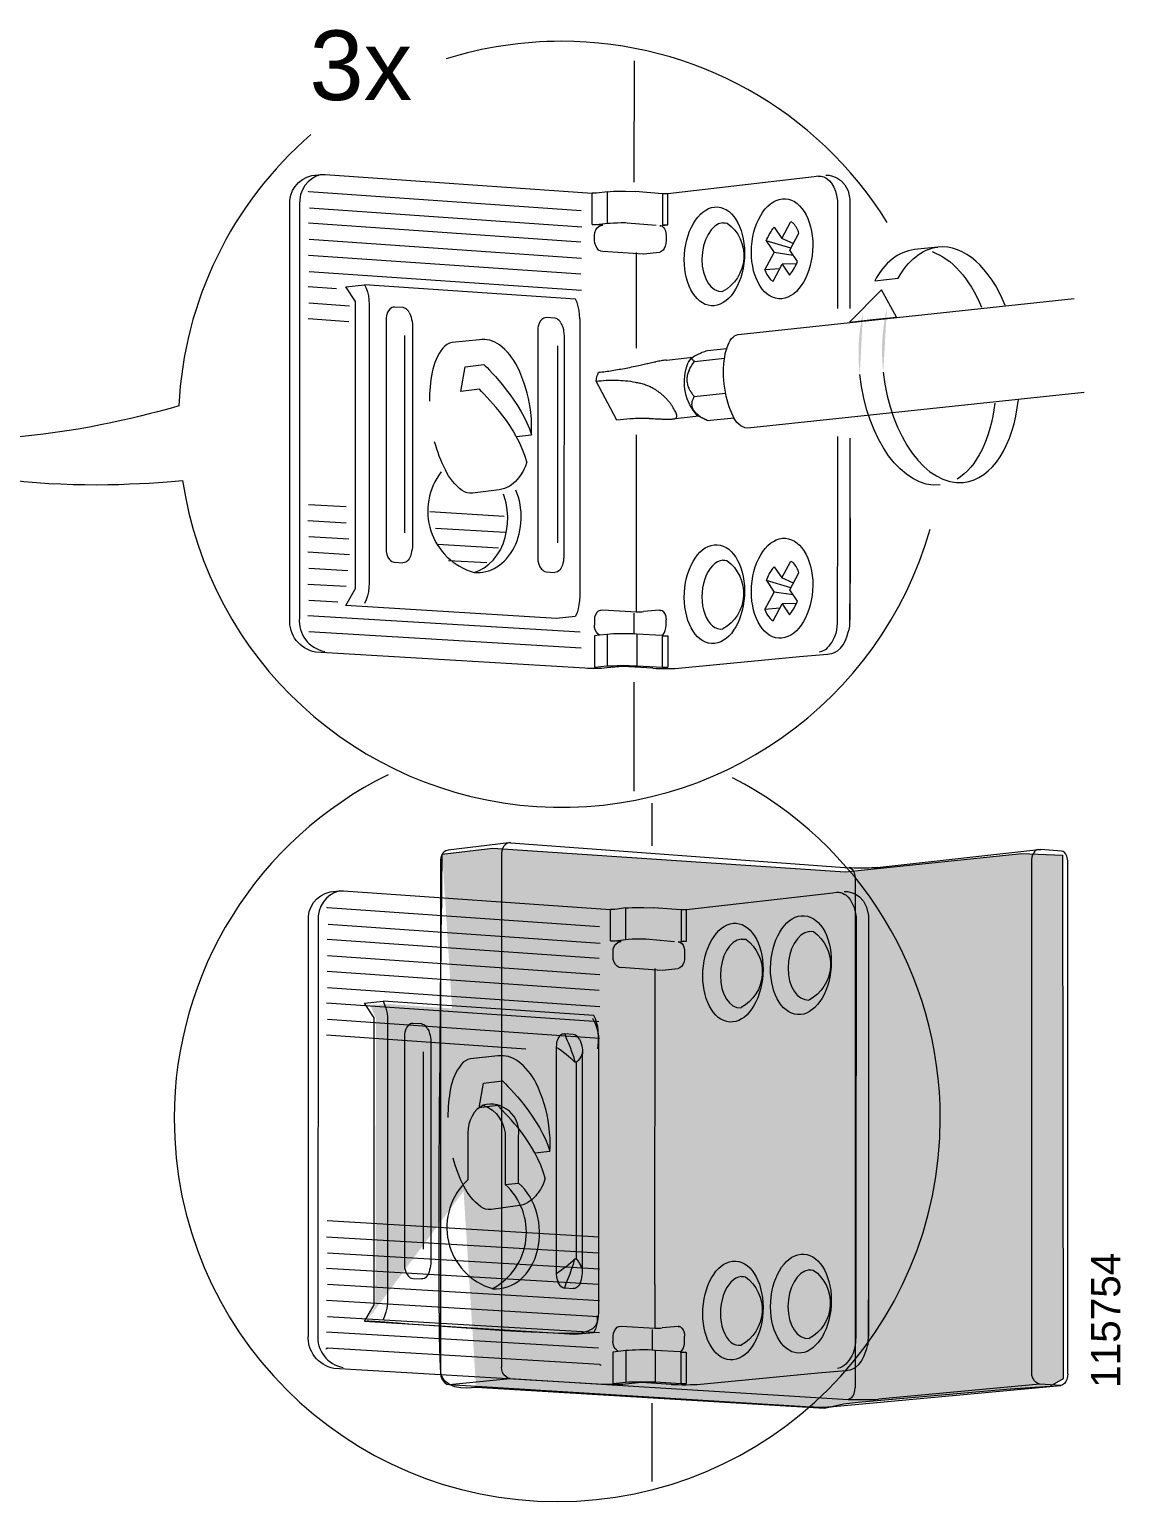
# Model space of a CAD drawing. Header units: metres. Extents: x -6.4 to 35.9, y -8.9 to 6.5.
# Drawn here: x 34.781 to 35.872, y -1.054 to 0.418 of the extents above; entities that cross this region are included whole.
import ezdxf

# ---------------------------------------------------------------- set-up
doc = ezdxf.new("R2010")
doc.units = ezdxf.units.M
doc.header["$MEASUREMENT"] = 0
for name, color, linetype, lineweight in [('PDF13_Geometry_Num_Penna__1_Num_Penna__255_Num_Penna__255_Num_Penna__255', 255, 'Continuous', 18), ('PDF13_Geometry_Num_Penna__7_Num_Penna__7_Num_Penna__7_Num_Penna__7', 7, 'Continuous', 18), ('PDF13_Solid Fills_Num_Penna__7_Num_Penna__7_Num_Penna__7_Num_Penna__7', 7, 'Continuous', 18), ('PDF13_Text_Num_Penna__7_Num_Penna__7_Num_Penna__7_Num_Penna__7', 7, 'Continuous', 18)]:
    doc.layers.add(name, color=color, linetype=linetype, lineweight=lineweight)
doc.styles.add('GENERATED_STYLE_1', font='')
doc.styles.get('GENERATED_STYLE_1').set_extended_font_data('Arial')

msp = doc.modelspace()

# ---------------------------------------------------------------- hatches: boundary and pattern name
at = {"layer": 'PDF13_Geometry_Num_Penna__1_Num_Penna__255_Num_Penna__255_Num_Penna__255', "linetype": 'Continuous', "lineweight": 18}
for points in [[(35.194, -0.4066), (35.2278, -0.9398), (35.5763, -0.9609), (35.5954, -0.9567), (35.6098, -0.955), (35.7619, -0.9415), (35.8016, -0.939), (35.8151, -0.9313), (35.8143, -0.4074), (35.7737, -0.4057), (35.5971, -0.4243), (35.2447, -0.4006)], [(35.1185, -0.8733), (35.3441, -0.5707), (35.1409, -0.5564), (35.1222, -0.5573), (35.1278, -0.5713), (35.1272, -0.8574)]]:
    msp.add_hatch(color=255, dxfattribs=at).paths.add_polyline_path(points)
at = {"layer": 'PDF13_Geometry_Num_Penna__7_Num_Penna__7_Num_Penna__7_Num_Penna__7', "linetype": 'Continuous', "lineweight": 18}
for points in [[(35.6147, 0.1354, 0.083394), (35.6116, 0.0732)], [(35.6387, 0.1399, 0.086643), (35.6351, 0.0757)]]:
    msp.add_hatch(color=7, dxfattribs=at).paths.add_polyline_path(points)

# ---------------------------------------------------------------- linework, layer by layer
at = {"layer": 'PDF13_Geometry_Num_Penna__1_Num_Penna__255_Num_Penna__255_Num_Penna__255', "color": 255, "linetype": 'Continuous', "lineweight": 18, "flags": 128}
msp.add_lwpolyline([(35.194, -0.4066), (35.2447, -0.4006), (35.5971, -0.4243), (35.7737, -0.4057), (35.8143, -0.4074), (35.8151, -0.9313), (35.8016, -0.939), (35.7619, -0.9415), (35.6098, -0.955), (35.5954, -0.9567), (35.5763, -0.9609), (35.2278, -0.9398)], dxfattribs=at)
at = {"layer": 'PDF13_Geometry_Num_Penna__1_Num_Penna__255_Num_Penna__255_Num_Penna__255', "color": 255, "linetype": 'Continuous', "lineweight": 18}
for points in [[(35.1932, -0.928), (35.1873, -0.9111), (35.194, -0.4066), (35.194, -0.4066)], [(35.2278, -0.9398), (35.2278, -0.9398), (35.1991, -0.9449), (35.1932, -0.928)]]:
    msp.add_open_spline(points, degree=3, dxfattribs=at)
at = {"layer": 'PDF13_Geometry_Num_Penna__7_Num_Penna__7_Num_Penna__7_Num_Penna__7', "color": 7, "linetype": 'Continuous', "lineweight": 18, "flags": 128}
for points in [[(35.6389, 0.2255, 0.259689), (35.3133, 0.4066, 0.076612), (35.198, 0.389)], [(35.4046, -0.2204), (35.3747, -0.2186), (35.3587, -0.2202), (35.3562, -0.2204), (35.3533, -0.2206), (35.35, -0.2206), (35.3465, -0.2206), (35.3429, -0.2206), (35.3396, -0.2206), (35.3365, -0.2204), (35.0671, -0.2044, -0.381647), (35.0416, -0.1711), (35.0416, 0.2424, -0.37796), (35.0635, 0.2723), (35.073, 0.2734), (35.075, 0.2734), (35.0768, 0.2734)], [(35.0729, 0.2734, 0.366657), (35.0514, 0.2433), (35.0512, -0.1702, 0.394304), (35.0765, -0.2036)], [(35.4746, 0.2251), (35.4769, 0.2251), (35.4791, 0.2248, -0.550415), (35.4744, 0.1564)], [(35.5336, 0.2095), (35.5427, 0.2263, -0.095783), (35.5452, 0.2244)], [(35.5426, 0.1996), (35.5181, 0.207, -0.070391), (35.5248, 0.2192)], [(35.5339, 0.1836), (35.5413, 0.1726, 0.019181), (35.5424, 0.1739, 0.070151), (35.5492, 0.1863), (35.5415, 0.1977), (35.5507, 0.2146)], [(35.2683, 0.0112), (35.2832, 0.013, 0.044643), (35.2822, 0.0384, 0.080555), (35.2692, 0.0809, 0.117295), (35.2512, 0.1029, 0.199105), (35.2311, 0.1081), (35.2038, 0.1052, 0.197425), (35.1946, 0.0998, 0.115759), (35.1838, 0.0755, 0.046265), (35.1811, 0.0465)], [(35.836, 0.0552), (35.4996, 0.0196, -0.296894), (35.485, 0.0317), (35.4835, 0.0346), (35.4822, 0.0377), (35.481, 0.0409), (35.4799, 0.0444), (35.4788, 0.0481), (35.478, 0.0518), (35.4772, 0.0557), (35.4765, 0.0597), (35.476, 0.0637), (35.4757, 0.0678), (35.4754, 0.0718), (35.4754, 0.0758), (35.4754, 0.0798), (35.4757, 0.0836), (35.476, 0.0873), (35.4765, 0.0908), (35.4771, 0.0942), (35.4779, 0.0973), (35.4788, 0.1002), (35.4798, 0.103), (35.4809, 0.1054), (35.4821, 0.1075), (35.4834, 0.1093), (35.4848, 0.1108), (35.4863, 0.112), (35.4879, 0.1128), (35.4895, 0.1133), (35.4901, 0.1134)], [(35.4588, 0.0273), (35.4491, 0.0323, -0.267667), (35.4386, 0.0812, -0.147506), (35.4433, 0.0895), (35.4454, 0.0912)], [(35.4478, 0.0927, -0.032441), (35.4507, 0.0941, -0.01624), (35.4541, 0.0955, -0.002501), (35.4594, 0.0974), (35.4785, 0.0994)], [(35.3478, 0.0667, -0.072144), (35.3503, 0.0755, 0.008673), (35.364, 0.0773, 0.007957), (35.3709, 0.0785, 0.005853), (35.3779, 0.0798, 0.002753), (35.385, 0.0812, 0.005918), (35.3921, 0.0828)], [(35.4179, 0.0877, 0.029371), (35.4128, 0.087, 0.009418), (35.4076, 0.0861)], [(35.4408, 0.0773, 0.039627), (35.4393, 0.0732, 0.037359), (35.4387, 0.0699, 0.039598), (35.4387, 0.0666, 0.046504), (35.4392, 0.0635, 0.041344), (35.4401, 0.0605, 0.037099), (35.4418, 0.0572, 0.032237), (35.4439, 0.0541, 0.012772), (35.4461, 0.0513), (35.4774, 0.0546)], [(35.4008, 0.0293, -0.000677), (35.3947, 0.0293, 0.006287), (35.3884, 0.0292, 0.011589), (35.382, 0.0289, 0.007356), (35.3687, 0.0278), (35.3478, 0.0667, -0.007785), (35.3578, 0.0675, -0.017449), (35.3678, 0.0676, -0.021353), (35.3774, 0.0671, -0.026975), (35.3868, 0.0657, -0.008296), (35.3915, 0.0647)], [(35.4099, 0.0563, 0.025993), (35.4051, 0.0593, 0.021529), (35.4007, 0.0615, 0.018417), (35.3962, 0.0632)], [(35.4234, 0.0426, 0.014176), (35.4215, 0.0452, 0.019148), (35.4194, 0.0477, 0.016118), (35.417, 0.0503, 0.024994), (35.4144, 0.0528)], [(35.4283, 0.0336, 0.018899), (35.4275, 0.0355, 0.013821), (35.4264, 0.0378, 0.006051), (35.425, 0.0401)], [(35.4214, 0.0286, 0.017715), (35.4241, 0.0287, 0.043343), (35.4264, 0.0291)], [(35.269, -0.0316, -0.200178), (35.2509, -0.0419), (35.2243, -0.0454, -0.200188), (35.214, -0.0427, -0.116845), (35.1971, -0.0222, -0.049142), (35.1864, 0.006)], [(35.193, -0.0241, 0.533456), (35.2258, -0.1246), (35.2309, -0.1227), (35.236, -0.12), (35.2407, -0.1165), (35.2449, -0.1123), (35.2488, -0.1072), (35.2521, -0.102), (35.2548, -0.0961), (35.257, -0.0896), (35.2583, -0.0831), (35.2592, -0.076), (35.2595, -0.0689), (35.2589, -0.0621), (35.2579, -0.0551), (35.2559, -0.0483), (35.2552, -0.0465)], [(35.4746, -0.1125), (35.4767, -0.1125), (35.4787, -0.1128, -0.546506), (35.4746, -0.1812)], [(35.5336, -0.1302), (35.5427, -0.1133, -0.096799), (35.5452, -0.1152)], [(35.5427, -0.14), (35.5182, -0.1326, -0.070252), (35.5248, -0.1204)], [(35.534, -0.1561), (35.5414, -0.1671, 0.020664), (35.5424, -0.1657, 0.070015), (35.5492, -0.1533), (35.5416, -0.142), (35.5507, -0.1251)], [(35.1399, -0.327, 0.285884), (34.9259, -0.6709, 0.414211), (35.309, -1.0541, 0.414211), (35.6921, -0.6709, 0.281036), (35.4843, -0.3301)], [(35.4231, -0.9369), (35.3932, -0.935), (35.3773, -0.9366), (35.3747, -0.9369), (35.3719, -0.9371), (35.3685, -0.9371), (35.365, -0.9371), (35.3615, -0.9371), (35.3581, -0.9371), (35.355, -0.9369), (35.0857, -0.9209, -0.381684), (35.0601, -0.8876), (35.0601, -0.4741, -0.377916), (35.082, -0.4441), (35.0915, -0.443), (35.0935, -0.443), (35.0953, -0.443)], [(35.0915, -0.443, 0.366657), (35.0699, -0.4732), (35.0697, -0.8867, 0.394092), (35.095, -0.92)], [(35.561, -0.4837), (35.5633, -0.4835), (35.5654, -0.484, -0.557019), (35.5608, -0.5524)], [(35.4931, -0.4914), (35.4954, -0.4914), (35.4976, -0.4916, -0.55034), (35.4929, -0.56)], [(35.2868, -0.7053), (35.3017, -0.7034, 0.044637), (35.3007, -0.6781, 0.080608), (35.2878, -0.6355, 0.117204), (35.2697, -0.6136, 0.199294), (35.2497, -0.6083), (35.2223, -0.6113, 0.198082), (35.2131, -0.6167, 0.115759), (35.2023, -0.6409, 0.046252), (35.1996, -0.6699)], [(35.2349, -0.6575, -0.326857), (35.257, -0.6905), (35.257, -0.737), (35.2704, -0.7357), (35.2704, -0.689, 0.537318), (35.2349, -0.6575), (35.2318, -0.6595), (35.2287, -0.6619), (35.226, -0.665), (35.2238, -0.6685), (35.222, -0.6725), (35.2207, -0.6767), (35.22, -0.681), (35.2197, -0.6857), (35.2197, -0.7324, 0.586135), (35.2443, -0.8411, 0.5199), (35.257, -0.737)], [(35.2875, -0.7481, -0.200322), (35.2694, -0.7583), (35.2428, -0.7618, -0.199453), (35.2325, -0.7591, -0.116766), (35.2156, -0.7386, -0.049077), (35.2049, -0.7105)], [(35.5608, -0.8223), (35.5631, -0.8221), (35.5651, -0.8225, -0.556371), (35.561, -0.8909)], [(35.4931, -0.829), (35.4952, -0.829), (35.4972, -0.8293, -0.546506), (35.4931, -0.8977)]]:
    msp.add_lwpolyline(points, format="xyb", dxfattribs=at)
for points in [[(35.3858, 0.387), (35.3857, 0.2658)], [(35.0768, 0.2734), (35.3439, 0.2548)], [(35.4139, 0.2217), (35.4127, 0.2219), (35.4116, 0.2221), (35.4197, 0.223), (35.4197, 0.2545), (35.5661, 0.2714)], [(35.5661, 0.2714), (35.5698, 0.2719)], [(35.5698, 0.2718), (35.571, 0.2718), (35.572, 0.2718)], [(35.0606, 0.2561), (35.0601, 0.2566)], [(35.3328, 0.2372), (35.0606, 0.2561)], [(35.3592, 0.2561), (35.3481, 0.2548), (35.3473, 0.2548), (35.3461, 0.2548), (35.345, 0.2548), (35.3439, 0.2548)], [(35.351, 0.2217), (35.3529, 0.2224), (35.3546, 0.2226), (35.3439, 0.2233), (35.3439, 0.2548)], [(35.3481, 0.2233), (35.3592, 0.2246), (35.3592, 0.2561)], [(35.3592, 0.2561), (35.3618, 0.2563), (35.3653, 0.2566), (35.3691, 0.2568), (35.3731, 0.2568), (35.3772, 0.2568), (35.3869, 0.2565)], [(35.3868, 0.2567), (35.4143, 0.2545), (35.4159, 0.2545), (35.4179, 0.2545), (35.4197, 0.2545)], [(35.4143, 0.2545), (35.4143, 0.223), (35.4159, 0.223), (35.4179, 0.223), (35.4197, 0.223)], [(35.5834, 0.2646), (35.5855, 0.2607), (35.5873, 0.2567), (35.5883, 0.2523), (35.5893, 0.2474), (35.5893, 0.2447), (35.5894, 0.2424), (35.5893, 0.1395)], [(35.3335, 0.2208), (35.0613, 0.2397)], [(35.6017, 0.2487), (35.6017, 0.1395)], [(35.3325, 0.2057), (35.0603, 0.2247)], [(35.3439, 0.2233), (35.3448, 0.2233), (35.3461, 0.2233), (35.3473, 0.2233), (35.3481, 0.2233)], [(35.3464, 0.2125), (35.3465, 0.2154), (35.3477, 0.2181), (35.349, 0.2201), (35.351, 0.2217)], [(35.3592, 0.2246), (35.3618, 0.2248), (35.3653, 0.2251), (35.3691, 0.2251), (35.3731, 0.2253), (35.3772, 0.2253), (35.3789, 0.2252), (35.4079, 0.2226)], [(35.4116, 0.2221), (35.4129, 0.2219)], [(35.4139, 0.2217), (35.4152, 0.2205), (35.4163, 0.219), (35.4172, 0.217), (35.4177, 0.2147), (35.4179, 0.2122), (35.4179, 0.2071)], [(35.3332, 0.1893), (35.0609, 0.2083)], [(35.3546, 0.1962), (35.3525, 0.1967), (35.3504, 0.1978), (35.3488, 0.1996), (35.3475, 0.2019), (35.3465, 0.2046), (35.3464, 0.2073), (35.3464, 0.2125)], [(35.4179, 0.2071), (35.4177, 0.2044), (35.4171, 0.2017), (35.4161, 0.1994), (35.4148, 0.1976), (35.4131, 0.1962), (35.4116, 0.1958)], [(35.5181, 0.207), (35.526, 0.1954)], [(35.526, 0.2207), (35.5336, 0.2095)], [(35.5451, 0.2043), (35.5336, 0.2095)], [(35.3325, 0.1736), (35.0603, 0.1925)], [(35.3546, 0.1968), (35.3948, 0.1939)], [(35.3881, 0.1955), (35.3881, 0.0995)], [(35.3954, 0.194), (35.4116, 0.1958)], [(35.5166, 0.1781), (35.526, 0.1954)], [(35.545, 0.1925), (35.526, 0.1954)], [(35.6897, 0.2007), (35.6662, 0.1982)], [(35.5316, 0.1791), (35.5166, 0.1781)], [(35.5248, 0.1667), (35.5339, 0.1836)], [(35.5483, 0.1841), (35.5339, 0.1836)], [(35.3332, 0.1572), (35.0609, 0.1761)], [(35.1074, 0.1463), (35.0976, 0.1611), (35.1163, 0.1631)], [(35.1163, 0.1631), (35.1179, 0.1598), (35.1192, 0.1561), (35.1202, 0.1521), (35.1206, 0.1479), (35.1208, 0.1435)], [(35.3316, 0.129), (35.3313, 0.1334), (35.3309, 0.1375), (35.3299, 0.1415), (35.3288, 0.1452), (35.3272, 0.1486), (35.1163, 0.1631)], [(35.6265, 0.1671), (35.65, 0.1696)], [(35.0881, 0.1591), (35.0599, 0.1611)], [(35.4901, 0.1134), (35.826, 0.1495)], [(35.1014, 0.1418), (35.0606, 0.1446)], [(35.0976, -0.1576), (35.1074, -0.1407), (35.1074, 0.1463)], [(35.1208, 0.1435), (35.1208, -0.1352)], [(35.1462, 0.1406), (35.1448, 0.1406), (35.1437, 0.1402), (35.1417, 0.1388), (35.1402, 0.137), (35.139, 0.1349), (35.1382, 0.1321), (35.1379, 0.13), (35.1378, 0.1274), (35.1378, -0.1002)], [(35.1609, 0.1353), (35.1602, 0.1367), (35.1594, 0.1378), (35.1582, 0.1386), (35.1574, 0.1393), (35.1562, 0.1398), (35.1549, 0.1402), (35.1462, 0.1406)], [(35.1609, 0.1353), (35.162, 0.1332), (35.1629, 0.1307), (35.1633, 0.1285), (35.1638, 0.1265), (35.1641, 0.1245), (35.1641, 0.1226)], [(35.1005, 0.1261), (35.0599, 0.1289)], [(35.1641, 0.1226), (35.1641, -0.0978)], [(35.298, 0.1303), (35.2966, 0.13), (35.2955, 0.1298), (35.2935, 0.1285), (35.2919, 0.1268), (35.2909, 0.1243), (35.2899, 0.1217), (35.2897, 0.1197), (35.2895, 0.117), (35.2895, -0.1097)], [(35.3127, 0.125), (35.3118, 0.1263), (35.3109, 0.1274), (35.31, 0.1281), (35.3089, 0.129), (35.3078, 0.1294), (35.3065, 0.1296), (35.298, 0.1303)], [(35.3127, 0.125), (35.3137, 0.1228), (35.3145, 0.1206), (35.3152, 0.1182), (35.3153, 0.1162), (35.3156, 0.1142), (35.3158, 0.1122)], [(35.3317, 0.129), (35.3317, -0.1484)], [(35.1564, 0.1122), (35.1564, -0.085)], [(35.3158, 0.1122), (35.3156, -0.1072)], [(35.3096, -0.0949), (35.3096, 0.1019)], [(35.4184, 0.0878), (35.4447, 0.0906)], [(35.4463, 0.0864), (35.4763, 0.0896)], [(35.2312, 0.0586), (35.2125, 0.0563), (35.2169, 0.0809), (35.2356, 0.0832)], [(35.4507, 0.0315), (35.4244, 0.0287)], [(35.459, 0.0272), (35.4859, 0.03)], [(35.388, 0.0129), (35.3879, -0.1205)], [(35.5892, 0.0112), (35.5892, -0.066), (35.5891, -0.1711)], [(35.6017, 0.0096), (35.6017, -0.1725)], [(35.098, -0.0592), (35.0603, -0.057)], [(35.098, -0.0753), (35.0596, -0.073)], [(35.256, -0.0686), (35.1815, -0.0642)], [(35.6018, -0.0699), (35.6018, -0.1357)], [(35.2568, -0.0848), (35.1873, -0.0806)], [(35.1006, -0.0915), (35.0606, -0.0891)], [(35.1378, -0.1002), (35.1379, -0.1038), (35.1386, -0.1068), (35.1397, -0.1094), (35.1413, -0.1117), (35.1424, -0.1128), (35.1435, -0.1136), (35.1446, -0.1141), (35.1462, -0.1145), (35.1546, -0.115)], [(35.1641, -0.0978), (35.1641, -0.0998), (35.1638, -0.1018), (35.1633, -0.1038), (35.1629, -0.1057), (35.1625, -0.1077), (35.1616, -0.1097)], [(35.2502, -0.1004), (35.1891, -0.0967)], [(35.1013, -0.107), (35.0596, -0.1045)], [(35.1616, -0.1097), (35.1608, -0.1112), (35.1598, -0.1125), (35.1586, -0.1136), (35.1576, -0.1143), (35.1562, -0.1147), (35.1546, -0.115)], [(35.2386, -0.1151), (35.2004, -0.1129)], [(35.2895, -0.1097), (35.2897, -0.1132), (35.2906, -0.1163), (35.2915, -0.1189), (35.2931, -0.1214), (35.2942, -0.1222), (35.2953, -0.1231), (35.2966, -0.1238), (35.298, -0.124), (35.3065, -0.1246)], [(35.3156, -0.1072), (35.3156, -0.1093), (35.3153, -0.1112), (35.3152, -0.1134), (35.3146, -0.1154), (35.3141, -0.1174), (35.3133, -0.1194)], [(35.0997, -0.1229), (35.0606, -0.1206)], [(35.3133, -0.1194), (35.3125, -0.1208), (35.3116, -0.1222), (35.3105, -0.1231), (35.3093, -0.124), (35.308, -0.1244), (35.3065, -0.1246)], [(35.388, -0.1205), (35.388, -0.1641)], [(35.526, -0.1189), (35.5336, -0.1302)], [(35.5452, -0.1353), (35.5336, -0.1302)], [(35.098, -0.1389), (35.0596, -0.1366)], [(35.1208, -0.1352), (35.1206, -0.1396), (35.1202, -0.144), (35.1192, -0.1482), (35.1179, -0.1521), (35.1163, -0.1559)], [(35.5167, -0.1616), (35.526, -0.1443)], [(35.5182, -0.1326), (35.526, -0.1443)], [(35.545, -0.1471), (35.526, -0.1443)], [(35.6015, -0.1779), (35.6017, -0.1725), (35.6018, -0.1393), (35.6018, -0.1357)], [(35.0897, -0.1544), (35.0606, -0.1527)], [(35.3082, -0.1706), (35.0976, -0.1576)], [(35.3317, -0.1484), (35.3313, -0.1526), (35.3307, -0.157), (35.3299, -0.1612), (35.3288, -0.1651), (35.3269, -0.1689)], [(35.5316, -0.1605), (35.5167, -0.1616)], [(35.5249, -0.173), (35.534, -0.1561)], [(35.5483, -0.1556), (35.534, -0.1561)], [(35.3318, -0.1843), (35.0596, -0.1681)], [(35.3269, -0.1689), (35.3082, -0.1706)], [(35.3502, -0.1632), (35.3486, -0.1648), (35.3473, -0.1671), (35.3464, -0.1695), (35.3461, -0.172), (35.3461, -0.1774)], [(35.3502, -0.1632), (35.3522, -0.1623), (35.3545, -0.1621)], [(35.3525, -0.1623), (35.3545, -0.1621)], [(35.3545, -0.1621), (35.388, -0.1641), (35.3898, -0.1641), (35.3918, -0.1641), (35.3938, -0.1641), (35.3954, -0.1639)], [(35.3855, -0.1653), (35.3855, -0.1862)], [(35.4152, -0.1641), (35.414, -0.163), (35.4127, -0.1626), (35.4114, -0.1623), (35.3954, -0.1639)], [(35.4114, -0.1623), (35.4127, -0.1626)], [(35.4136, -0.1878), (35.415, -0.1867), (35.4163, -0.1848), (35.4171, -0.1826), (35.4177, -0.1801), (35.4179, -0.1776), (35.4179, -0.1722)], [(35.4152, -0.1641), (35.4163, -0.1657), (35.4172, -0.1675), (35.4177, -0.1698), (35.4179, -0.1722)], [(35.3328, -0.2004), (35.0606, -0.1842)], [(35.3589, -0.1867), (35.3513, -0.1873), (35.3496, -0.186), (35.3481, -0.1844), (35.347, -0.1822), (35.3464, -0.1799), (35.3461, -0.1774)], [(35.3513, -0.1873), (35.3461, -0.188), (35.3461, -0.2195)], [(35.4136, -0.1878), (35.3886, -0.1864), (35.3851, -0.1862), (35.3813, -0.186), (35.3772, -0.186), (35.3729, -0.186), (35.3689, -0.1862), (35.3653, -0.1862), (35.3618, -0.1864), (35.3589, -0.1867), (35.3589, -0.2181)], [(35.3886, -0.1864), (35.3886, -0.218)], [(35.4136, -0.1878), (35.4143, -0.188)], [(35.4143, -0.2195), (35.4143, -0.188), (35.4159, -0.188), (35.4177, -0.188), (35.4195, -0.188), (35.4195, -0.2195)], [(35.3461, -0.2195), (35.3589, -0.2181)], [(35.3589, -0.2181), (35.3618, -0.218), (35.3653, -0.218), (35.3689, -0.2177), (35.3729, -0.2177), (35.3772, -0.2177), (35.3813, -0.2177), (35.3851, -0.218), (35.3886, -0.218)], [(35.3886, -0.218), (35.4143, -0.2195)], [(35.4046, -0.2204), (35.408, -0.2206), (35.4116, -0.2206), (35.4154, -0.2208), (35.4195, -0.2208), (35.4233, -0.2206), (35.4271, -0.2206), (35.4303, -0.2204), (35.5512, -0.2088), (35.5792, -0.2064)], [(35.4143, -0.2195), (35.4159, -0.2195), (35.4177, -0.2195), (35.4195, -0.2195)], [(35.3857, -0.2344), (35.3856, -0.3436)], [(35.4037, -0.3553), (35.4036, -0.3983)], [(35.2627, -0.3953), (35.2627, -0.3952), (35.2625, -0.3952), (35.2622, -0.3952), (35.262, -0.3952), (35.2618, -0.3952), (35.2616, -0.3952), (35.2613, -0.3952), (35.2611, -0.3952), (35.2611, -0.3953), (35.2609, -0.3953), (35.2607, -0.3953), (35.1998, -0.4025)], [(35.2607, -0.3953), (35.2587, -0.3958), (35.2569, -0.397), (35.2555, -0.3985), (35.2544, -0.4008), (35.2535, -0.403), (35.2533, -0.4055), (35.2533, -0.9195)], [(35.2627, -0.3953), (35.6008, -0.42), (35.6023, -0.4205), (35.6039, -0.4216), (35.6051, -0.4232), (35.606, -0.4252), (35.6066, -0.4277), (35.6069, -0.4302)], [(35.1998, -0.4025), (35.1977, -0.403), (35.196, -0.4041), (35.1944, -0.4057), (35.1933, -0.408), (35.1926, -0.4102), (35.1924, -0.4126)], [(35.6291, -0.4198), (35.7906, -0.4019), (35.7886, -0.4023), (35.7868, -0.4035), (35.7855, -0.4053), (35.7843, -0.4073), (35.7837, -0.4095), (35.7834, -0.4122)], [(35.7834, -0.4122), (35.7834, -0.9251)], [(35.7906, -0.4019), (35.7909, -0.4019), (35.7911, -0.4019), (35.7913, -0.4019), (35.7915, -0.4019), (35.7917, -0.4019), (35.792, -0.4019), (35.7922, -0.4019), (35.7924, -0.4019), (35.7927, -0.4019)], [(35.8133, -0.4035), (35.7927, -0.4019)], [(35.8196, -0.9262), (35.8196, -0.4136), (35.8194, -0.4111), (35.8187, -0.4086), (35.8178, -0.4066), (35.8165, -0.405), (35.8151, -0.4039), (35.8133, -0.4035)], [(35.1924, -0.4126), (35.1924, -0.9255)], [(35.6291, -0.4198), (35.6282, -0.42), (35.6262, -0.42), (35.6235, -0.4203), (35.6208, -0.4205), (35.6176, -0.4205), (35.6145, -0.4205), (35.6114, -0.4205), (35.6084, -0.4205), (35.6058, -0.4205), (35.6031, -0.4203), (35.6008, -0.42)], [(35.6069, -0.4302), (35.6069, -0.9404)], [(35.0953, -0.443), (35.3624, -0.4617)], [(35.4382, -0.4619), (35.5846, -0.445)], [(35.5846, -0.445), (35.5883, -0.4446)], [(35.5883, -0.4446), (35.5895, -0.4446), (35.5905, -0.4446)], [(35.6019, -0.4518), (35.604, -0.4558), (35.6058, -0.4598), (35.6068, -0.4641), (35.6078, -0.469), (35.6078, -0.4718), (35.6079, -0.4741), (35.6077, -0.7825), (35.6076, -0.8876)], [(35.0791, -0.4603), (35.0786, -0.4599)], [(35.3513, -0.4792), (35.0791, -0.4603)], [(35.3777, -0.4603), (35.3666, -0.4617), (35.3658, -0.4617), (35.3646, -0.4617), (35.3635, -0.4617), (35.3624, -0.4617)], [(35.3696, -0.4948), (35.3714, -0.4941), (35.3731, -0.4939), (35.3624, -0.4932), (35.3624, -0.4617)], [(35.3666, -0.4932), (35.3777, -0.4919), (35.3777, -0.4603)], [(35.3777, -0.4603), (35.3803, -0.4601), (35.3838, -0.4599), (35.3876, -0.4597), (35.3916, -0.4597), (35.3957, -0.4597), (35.4054, -0.46)], [(35.4053, -0.4597), (35.4328, -0.4619), (35.4344, -0.4619), (35.4364, -0.4619), (35.4382, -0.4619)], [(35.4301, -0.4943), (35.4382, -0.4935), (35.4382, -0.4619)], [(35.4328, -0.4619), (35.4328, -0.4935), (35.4344, -0.4935), (35.4364, -0.4935), (35.4382, -0.4935)], [(35.6202, -0.4677), (35.6202, -0.889)], [(35.352, -0.4957), (35.0798, -0.4767)], [(35.6071, -0.475), (35.6068, -0.8877)], [(35.351, -0.5107), (35.0788, -0.4918)], [(35.3624, -0.4932), (35.3633, -0.4932), (35.3646, -0.4932), (35.3658, -0.4932), (35.3666, -0.4932)], [(35.3649, -0.504), (35.365, -0.5011), (35.3662, -0.4983), (35.3675, -0.4964), (35.3696, -0.4948)], [(35.3777, -0.4919), (35.3803, -0.4916), (35.3838, -0.4913), (35.3876, -0.4913), (35.3916, -0.4912), (35.3957, -0.4912), (35.3975, -0.4912), (35.4264, -0.4939)], [(35.4314, -0.4945), (35.4301, -0.4943), (35.4312, -0.4945), (35.4324, -0.4948)], [(35.4324, -0.4948), (35.4337, -0.4959), (35.4348, -0.4975), (35.4357, -0.4995), (35.4362, -0.5018), (35.4364, -0.5042), (35.4364, -0.5094)], [(35.3517, -0.5271), (35.0794, -0.5082)], [(35.3731, -0.5202), (35.371, -0.5198), (35.3689, -0.5186), (35.3673, -0.5168), (35.366, -0.5146), (35.365, -0.5119), (35.3649, -0.5092), (35.3649, -0.504)], [(35.4364, -0.5094), (35.4362, -0.5121), (35.4356, -0.5148), (35.4346, -0.5171), (35.4333, -0.5189), (35.4317, -0.5202), (35.4301, -0.5207)], [(35.351, -0.5429), (35.0788, -0.5239)], [(35.3731, -0.5196), (35.4133, -0.5225)], [(35.4067, -0.521), (35.4064, -0.837)], [(35.4139, -0.5225), (35.4301, -0.5207)], [(35.3517, -0.5593), (35.0794, -0.5403)], [(35.3507, -0.5743), (35.0784, -0.5554)], [(35.1259, -0.5701), (35.1161, -0.5554), (35.1348, -0.5534)], [(35.3502, -0.5875), (35.3498, -0.5831), (35.3495, -0.5789), (35.3484, -0.575), (35.3473, -0.5712), (35.3457, -0.5679), (35.1348, -0.5534)], [(35.1349, -0.5534), (35.1364, -0.5567), (35.1377, -0.5604), (35.1387, -0.5644), (35.1391, -0.5686), (35.1393, -0.573)], [(35.3513, -0.5907), (35.0791, -0.5718)], [(35.1161, -0.8741), (35.1259, -0.8572), (35.1259, -0.5701)], [(35.1393, -0.573), (35.1393, -0.8517)], [(35.2775, -0.6014), (35.0784, -0.5875)], [(35.1647, -0.5758), (35.1634, -0.5758), (35.1622, -0.5763), (35.1602, -0.5776), (35.1587, -0.5794), (35.1576, -0.5816), (35.1567, -0.5844), (35.1564, -0.5864), (35.1563, -0.589), (35.1563, -0.8167)], [(35.1794, -0.5811), (35.1787, -0.5798), (35.1779, -0.5787), (35.1767, -0.5778), (35.1759, -0.5772), (35.1747, -0.5767), (35.1734, -0.5763), (35.1647, -0.5758)], [(35.1794, -0.5811), (35.1806, -0.5833), (35.1814, -0.5857), (35.1818, -0.5879), (35.1823, -0.5899), (35.1826, -0.5919), (35.1826, -0.5939)], [(35.3165, -0.5861), (35.3151, -0.5864), (35.314, -0.5866), (35.312, -0.5879), (35.3104, -0.5897), (35.3094, -0.5922), (35.3084, -0.5948), (35.3082, -0.5967), (35.308, -0.5994), (35.308, -0.8262)], [(35.3312, -0.5914), (35.3303, -0.5901), (35.3294, -0.589), (35.3285, -0.5884), (35.3274, -0.5875), (35.3263, -0.5871), (35.325, -0.5869), (35.3165, -0.5861)], [(35.3165, -0.5861), (35.3171, -0.5884), (35.318, -0.5906), (35.319, -0.5928), (35.3198, -0.595), (35.3218, -0.5994), (35.3234, -0.604), (35.3251, -0.6089), (35.3267, -0.6146)], [(35.3502, -0.5875), (35.3502, -0.8649)], [(35.1826, -0.5939), (35.1826, -0.8142)], [(35.308, -0.5994), (35.3104, -0.6009), (35.313, -0.6027), (35.3154, -0.6044), (35.3178, -0.6064), (35.3203, -0.6084), (35.3225, -0.6104), (35.3247, -0.6124), (35.3267, -0.6146)], [(35.3312, -0.5914), (35.3323, -0.5937), (35.333, -0.5959), (35.3337, -0.5983), (35.3338, -0.6003), (35.3341, -0.6023), (35.3343, -0.6042)], [(35.175, -0.6042), (35.175, -0.8015)], [(35.3267, -0.8112), (35.3281, -0.8114), (35.3281, -0.6146)], [(35.3281, -0.6146), (35.3267, -0.6146)], [(35.3341, -0.8237), (35.3343, -0.6042), (35.3341, -0.6058), (35.3334, -0.6075), (35.3326, -0.6093), (35.3314, -0.6111), (35.3299, -0.6128), (35.3281, -0.6146)], [(35.2497, -0.6579), (35.231, -0.6602), (35.2354, -0.6356), (35.2541, -0.6332)], [(35.351, -0.7896), (35.0788, -0.7734)], [(35.3503, -0.8057), (35.0781, -0.7895)], [(35.6203, -0.7864), (35.6203, -0.8522)], [(35.3513, -0.8217), (35.0791, -0.8056)], [(35.3503, -0.8371), (35.0781, -0.821)], [(35.1563, -0.8167), (35.1564, -0.8202), (35.1571, -0.8233), (35.1583, -0.8259), (35.1598, -0.8281), (35.161, -0.8292), (35.162, -0.8301), (35.1632, -0.8306), (35.1647, -0.831), (35.1731, -0.8314)], [(35.1826, -0.8142), (35.1826, -0.8162), (35.1823, -0.8182), (35.1818, -0.8202), (35.1814, -0.8222), (35.181, -0.8242), (35.1801, -0.8262)], [(35.308, -0.8262), (35.3104, -0.8243), (35.313, -0.8226), (35.3154, -0.8206), (35.3178, -0.8189), (35.3203, -0.8169), (35.3225, -0.8149), (35.3247, -0.8131), (35.3267, -0.8112)], [(35.3165, -0.8404), (35.3171, -0.838), (35.318, -0.8356), (35.319, -0.8332), (35.3198, -0.8308), (35.3218, -0.8262), (35.3234, -0.8217), (35.3251, -0.8167), (35.3267, -0.8112)], [(35.3319, -0.8358), (35.3326, -0.8338), (35.3331, -0.8318), (35.3337, -0.8298), (35.3338, -0.8277), (35.3341, -0.8257), (35.3341, -0.8237), (35.3341, -0.8218), (35.3334, -0.8198), (35.3326, -0.8176), (35.3314, -0.8155), (35.3299, -0.8134), (35.3281, -0.8114)], [(35.3513, -0.8532), (35.0791, -0.837)], [(35.1801, -0.8262), (35.1793, -0.8277), (35.1783, -0.829), (35.1772, -0.8301), (35.1761, -0.8308), (35.1747, -0.8312), (35.1731, -0.8314)], [(35.308, -0.8262), (35.3082, -0.8296), (35.3092, -0.8328), (35.31, -0.8353), (35.3116, -0.8378), (35.3127, -0.8387), (35.3138, -0.8396), (35.3151, -0.8402), (35.3165, -0.8404), (35.325, -0.8411)], [(35.3319, -0.8358), (35.331, -0.8373), (35.3301, -0.8387), (35.329, -0.8396), (35.3278, -0.8404), (35.3265, -0.8409), (35.325, -0.8411)], [(35.4065, -0.837), (35.4065, -0.8806)], [(35.3503, -0.8693), (35.0781, -0.8531)], [(35.1393, -0.8517), (35.1391, -0.8561), (35.1387, -0.8605), (35.1377, -0.8647), (35.1364, -0.8686), (35.1349, -0.8724)], [(35.62, -0.8943), (35.6202, -0.889), (35.6203, -0.8557), (35.6203, -0.8522)], [(35.3502, -0.8649), (35.3498, -0.869), (35.3493, -0.8734), (35.3484, -0.8776), (35.3473, -0.8816), (35.3454, -0.8854)], [(35.3513, -0.8853), (35.0791, -0.8692)], [(35.3267, -0.8871), (35.1161, -0.8741)], [(35.3687, -0.8797), (35.3671, -0.8812), (35.3658, -0.8835), (35.3649, -0.886), (35.3646, -0.8885), (35.3646, -0.8939)], [(35.3687, -0.8797), (35.3707, -0.8788), (35.373, -0.8786)], [(35.371, -0.8788), (35.373, -0.8786)], [(35.373, -0.8786), (35.4065, -0.8806), (35.4083, -0.8806), (35.4103, -0.8806), (35.4124, -0.8806), (35.4139, -0.8804)], [(35.404, -0.8818), (35.404, -0.9027)], [(35.4337, -0.8806), (35.4325, -0.8795), (35.4312, -0.879), (35.4299, -0.8788), (35.4139, -0.8804)], [(35.4299, -0.8788), (35.4312, -0.879)], [(35.4337, -0.8806), (35.4348, -0.8822), (35.4357, -0.884), (35.4362, -0.8862), (35.4364, -0.8887)], [(35.3503, -0.9007), (35.0781, -0.8846)], [(35.3454, -0.8854), (35.3267, -0.8871)], [(35.3775, -0.9031), (35.3698, -0.9038), (35.3681, -0.9024), (35.3666, -0.9009), (35.3655, -0.8986), (35.3649, -0.8963), (35.3646, -0.8939)], [(35.4321, -0.9042), (35.4335, -0.9031), (35.4348, -0.9013), (35.4356, -0.8991), (35.4362, -0.8966), (35.4364, -0.8941), (35.4364, -0.8887)], [(35.0782, -0.9017), (35.0782, -0.9011), (35.0786, -0.9006), (35.0791, -0.9006)], [(35.3513, -0.9168), (35.0791, -0.9006)], [(35.3698, -0.9038), (35.3646, -0.9045), (35.3646, -0.9359)], [(35.4321, -0.9042), (35.4071, -0.9029), (35.4036, -0.9027), (35.3998, -0.9024), (35.3957, -0.9024), (35.3914, -0.9024), (35.3874, -0.9027), (35.3838, -0.9027), (35.3803, -0.9029), (35.3775, -0.9031), (35.3775, -0.9346)], [(35.4071, -0.9029), (35.4071, -0.9344)], [(35.4321, -0.9042), (35.4328, -0.9045)], [(35.4328, -0.9359), (35.4328, -0.9045), (35.4344, -0.9045), (35.4362, -0.9045), (35.438, -0.9045), (35.438, -0.9359)], [(35.1924, -0.9255), (35.1926, -0.9285), (35.1935, -0.9312), (35.1948, -0.9334), (35.1966, -0.9352), (35.1987, -0.9365), (35.2009, -0.937), (35.5626, -0.9592)], [(35.2618, -0.9309), (35.2595, -0.9305), (35.2575, -0.9291), (35.2557, -0.9273), (35.2544, -0.9251), (35.2535, -0.9224), (35.2533, -0.9195)], [(35.3513, -0.9168), (35.3516, -0.9168), (35.3521, -0.9173), (35.3521, -0.918)], [(35.4231, -0.9369), (35.4265, -0.9371), (35.4301, -0.9371), (35.4339, -0.9373), (35.438, -0.9373), (35.4418, -0.9371), (35.4456, -0.9371), (35.4488, -0.9369), (35.5697, -0.9252), (35.5977, -0.9229)], [(35.7917, -0.9365), (35.7895, -0.9359), (35.7875, -0.9347), (35.7859, -0.9329), (35.7845, -0.9305), (35.7837, -0.9278), (35.7835, -0.9251)], [(35.8196, -0.9262), (35.8194, -0.9291), (35.8187, -0.9318), (35.8176, -0.9341), (35.8162, -0.9361), (35.8144, -0.9372), (35.8126, -0.9379)], [(35.2009, -0.937), (35.2618, -0.9309), (35.6001, -0.9518), (35.6035, -0.9521), (35.6075, -0.9521), (35.6116, -0.9521), (35.6158, -0.9521), (35.6199, -0.9521), (35.6237, -0.9518), (35.6273, -0.9518), (35.6302, -0.9516)], [(35.3646, -0.9359), (35.3775, -0.9346)], [(35.3775, -0.9346), (35.3803, -0.9344), (35.3838, -0.9344), (35.3874, -0.9342), (35.3914, -0.9342), (35.3957, -0.9342), (35.3998, -0.9342), (35.4036, -0.9344), (35.4071, -0.9344)], [(35.4071, -0.9344), (35.4328, -0.9359)], [(35.4328, -0.9359), (35.4344, -0.9359), (35.4362, -0.9359), (35.438, -0.9359)], [(35.5853, -0.959), (35.8126, -0.9379)], [(35.6001, -0.9518), (35.6017, -0.9511), (35.6035, -0.9501), (35.6048, -0.9483), (35.606, -0.9458), (35.6066, -0.9431), (35.6069, -0.9404)], [(35.8126, -0.9379), (35.7917, -0.9365), (35.6302, -0.9516)], [(35.4035, -0.9557), (35.4035, -1.0341)], [(35.5626, -0.9592), (35.5658, -0.9592), (35.5691, -0.9595), (35.5727, -0.9595), (35.5763, -0.9595), (35.5797, -0.9592), (35.5828, -0.9592), (35.5853, -0.959)]]:
    msp.add_lwpolyline(points, dxfattribs=at)
msp.add_lwpolyline([(35.6247, 0.1282), (35.6484, 0.1308), (35.6332, 0.1579), (35.6013, 0.1256)], close=True, dxfattribs=at)
at = {"layer": 'PDF13_Geometry_Num_Penna__7_Num_Penna__7_Num_Penna__7_Num_Penna__7', "color": 7, "linetype": 'Continuous', "lineweight": 18}
for centre, radius, start, end in [((35.3125, 0.0239), 0.3823, 130.8072, 177.2951), ((35.3678, 0.2342), 0.1531, 281.0791, 283.0445), ((35.4631, 0.0496), 0.0213, 216.8852, 224.0131), ((35.4702, 0.0569), 0.0314, 231.7009, 239.2589), ((35.3134, 0.0236), 0.3832, 188.4287, 344.0997)]:
    msp.add_arc(centre, radius, start, end, dxfattribs=at)
for centre, major_axis, ratio in [((35.4662, 0.1915), (0.0032, 0.0494), 0.606154), ((35.5339, 0.1991), (0.0034, 0.05), 0.610383), ((35.4662, -0.1464), (0.0028, 0.0494), 0.607513), ((35.5339, -0.1405), (0.0034, 0.05), 0.610344), ((35.5527, -0.5175), (0.0034, 0.0495), 0.610035), ((35.4847, -0.525), (0.0032, 0.0494), 0.606126), ((35.5527, -0.856), (0.003, 0.0495), 0.610747), ((35.4847, -0.8629), (0.0028, 0.0494), 0.607493)]:
    msp.add_ellipse(centre, major_axis=major_axis, ratio=ratio, dxfattribs=at)
for centre, major_axis, ratio, start_param, end_param in [((35.4746, 0.1908), (0.0022, 0.0344), 0.60498, 0.106664, 3.235606), ((35.2292, -0.0689), (-0.0006, 0.0559), 0.783101, 3.050314, 5.195618), ((35.4742, -0.1469), (0.0021, 0.0344), 0.593609, 0.080355, 3.26384), ((35.5615, -0.518), (0.0026, 0.0344), 0.626303, 0.142311, 3.227083), ((35.4931, -0.5257), (0.0022, 0.0344), 0.605154, 0.106822, 3.235219), ((35.2459, -0.7833), (-0.0045, 0.0579), 0.781178, 3.007159, 5.614207), ((35.5612, -0.8566), (0.0023, 0.0344), 0.620363, 0.12657, 3.238182), ((35.4927, -0.8634), (0.0021, 0.0344), 0.593381, 0.079802, 3.264218)]:
    msp.add_ellipse(centre, major_axis=major_axis, ratio=ratio, start_param=start_param, end_param=end_param, dxfattribs=at)
for points in [[(35.572, 0.2718), (35.572, 0.2718), (35.5782, 0.2719), (35.5834, 0.2646)], [(35.5776, 0.2728), (35.5776, 0.2728), (35.5987, 0.2738), (35.6017, 0.2487)], [(35.5507, 0.2146), (35.5497, 0.218), (35.5479, 0.2214), (35.5452, 0.2244)], [(35.526, 0.2207), (35.5255, 0.2203), (35.5252, 0.2198), (35.5248, 0.2192)], [(35.6662, 0.1982), (35.65, 0.1964), (35.6363, 0.1849), (35.6265, 0.1671)], [(35.6662, 0.1982), (35.65, 0.1964), (35.6363, 0.1849), (35.6265, 0.1671)], [(35.65, 0.1696), (35.6598, 0.1874), (35.6736, 0.199), (35.6897, 0.2007)], [(35.65, 0.1696), (35.6598, 0.1874), (35.6736, 0.199), (35.6897, 0.2007)], [(35.6838, 0.1962), (35.7034, 0.1897), (35.7214, 0.1692), (35.7332, 0.1408)], [(35.7571, 0.1424), (35.7419, 0.1797), (35.7161, 0.2036), (35.6897, 0.2007)], [(35.5166, 0.1781), (35.5176, 0.1748), (35.5194, 0.1716), (35.522, 0.1687)], [(35.522, 0.1687), (35.5227, 0.1679), (35.5237, 0.1672), (35.5248, 0.1667)], [(35.4443, 0.0879), (35.4446, 0.0879), (35.4437, 0.0888), (35.444, 0.0888)], [(35.444, 0.0888), (35.4443, 0.0888), (35.4438, 0.0897), (35.4441, 0.0897)], [(35.4441, 0.0897), (35.4444, 0.0897), (35.4443, 0.0906), (35.4448, 0.0906)], [(35.4448, 0.0906), (35.4453, 0.0906), (35.4455, 0.0913), (35.4461, 0.0917)], [(35.4461, 0.0917), (35.4466, 0.092), (35.4472, 0.0924), (35.4478, 0.0927)], [(35.2356, 0.0832), (35.2411, 0.0787), (35.274, 0.0443), (35.2832, 0.013)], [(35.3921, 0.0828), (35.3938, 0.0832), (35.3955, 0.0835), (35.3972, 0.0839)], [(35.4023, 0.085), (35.4041, 0.0853), (35.4058, 0.0858), (35.4076, 0.0861)], [(35.4179, 0.0877), (35.4181, 0.0877), (35.4182, 0.0878), (35.4184, 0.0878)], [(35.4408, 0.0773), (35.4414, 0.0786), (35.4421, 0.0799), (35.4428, 0.0812)], [(35.4428, 0.0812), (35.4439, 0.083), (35.4451, 0.0847), (35.4463, 0.0864)], [(35.4452, 0.0871), (35.4456, 0.0871), (35.444, 0.0879), (35.4443, 0.0879)], [(35.4463, 0.0864), (35.4459, 0.0867), (35.4447, 0.0871), (35.4452, 0.0871)], [(35.6351, 0.0757), (35.6422, 0.0107), (35.6782, -0.0386), (35.7154, -0.0346)], [(35.3962, 0.0632), (35.3946, 0.0638), (35.3931, 0.0642), (35.3915, 0.0647)], [(35.6919, -0.0372), (35.6546, -0.0412), (35.6187, 0.0082), (35.6116, 0.0732)], [(35.2788, -0.015), (35.2675, 0.0243), (35.2417, 0.0463), (35.2312, 0.0586)], [(35.4144, 0.0528), (35.4129, 0.0541), (35.4114, 0.0552), (35.4099, 0.0563)], [(35.4437, 0.0432), (35.4437, 0.0443), (35.4438, 0.0454), (35.4441, 0.0464)], [(35.4441, 0.0464), (35.4444, 0.0475), (35.4447, 0.0485), (35.4452, 0.0494)], [(35.4452, 0.0494), (35.4455, 0.0501), (35.4458, 0.0507), (35.4461, 0.0513)], [(35.7466, 0.0446), (35.7426, 0.0091), (35.7286, -0.0194), (35.7088, -0.0313)], [(35.7154, -0.0346), (35.7443, -0.0314), (35.7654, 0.0028), (35.7702, 0.0483)], [(34.9307, 0.042), (34.8639, 0.0226), (34.6843, -0.0207), (34.5937, 0.0409)], [(34.5937, 0.0409), (34.6671, -0.0487), (34.8588, -0.0399), (34.9343, -0.0326)], [(35.425, 0.0401), (35.4245, 0.0409), (35.424, 0.0418), (35.4234, 0.0426)], [(35.4264, 0.0291), (35.4269, 0.0292), (35.4272, 0.0297), (35.4277, 0.0297)], [(35.4277, 0.0297), (35.4281, 0.0297), (35.4283, 0.0303), (35.4284, 0.0308)], [(35.4286, 0.032), (35.4285, 0.0324), (35.4284, 0.033), (35.4283, 0.0336)], [(35.4284, 0.0308), (35.4288, 0.0308), (35.4286, 0.0315), (35.4286, 0.032)], [(35.444, 0.0411), (35.4438, 0.0418), (35.4437, 0.0425), (35.4437, 0.0432)], [(35.4447, 0.0389), (35.4444, 0.0396), (35.4441, 0.0404), (35.444, 0.0411)], [(35.446, 0.0368), (35.4455, 0.0375), (35.4451, 0.0382), (35.4447, 0.0389)], [(35.4507, 0.0323), (35.4496, 0.0331), (35.4486, 0.0339), (35.4477, 0.0348)], [(35.459, 0.0272), (35.4574, 0.0281), (35.4557, 0.029), (35.4541, 0.0299)], [(35.4008, 0.0293), (35.4029, 0.0292), (35.4048, 0.0292), (35.4068, 0.0291)], [(35.4068, 0.0291), (35.4081, 0.029), (35.4095, 0.029), (35.4108, 0.029)], [(35.4108, 0.029), (35.412, 0.0289), (35.4133, 0.0288), (35.4145, 0.0287)], [(35.4145, 0.0287), (35.4158, 0.0287), (35.417, 0.0286), (35.4181, 0.0286)], [(35.4181, 0.0286), (35.4193, 0.0285), (35.4204, 0.0286), (35.4214, 0.0286)], [(35.2782, -0.0151), (35.2754, -0.0246), (35.2722, -0.0274), (35.269, -0.0316)], [(35.5507, -0.1251), (35.5498, -0.1216), (35.5479, -0.1183), (35.5452, -0.1152)], [(35.526, -0.1189), (35.5256, -0.1194), (35.5252, -0.1199), (35.5248, -0.1204)], [(35.5167, -0.1616), (35.5176, -0.1648), (35.5195, -0.168), (35.522, -0.1709)], [(35.522, -0.1709), (35.5228, -0.1717), (35.5237, -0.1724), (35.5249, -0.173)], [(35.5891, -0.1711), (35.5891, -0.1711), (35.5893, -0.185), (35.585, -0.1919)], [(35.5972, -0.1926), (35.6024, -0.1788), (35.6015, -0.1779), (35.6015, -0.1779)], [(35.585, -0.1919), (35.5807, -0.1988), (35.5783, -0.2029), (35.5708, -0.2044)], [(35.5792, -0.2064), (35.5792, -0.2064), (35.592, -0.2064), (35.5972, -0.1926)], [(35.1932, -0.928), (35.1873, -0.9111), (35.194, -0.4066), (35.194, -0.4066)], [(35.5905, -0.4446), (35.5905, -0.4446), (35.5967, -0.4446), (35.6019, -0.4518)], [(35.5961, -0.4437), (35.5961, -0.4437), (35.6172, -0.4426), (35.6202, -0.4677)], [(35.3441, -0.5707), (35.3441, -0.5707), (35.3527, -0.5811), (35.3491, -0.6013)], [(35.2541, -0.6332), (35.2596, -0.6378), (35.2925, -0.6722), (35.3017, -0.7034)], [(35.2973, -0.7315), (35.286, -0.6921), (35.2602, -0.6701), (35.2497, -0.6579)], [(35.2967, -0.7316), (35.2939, -0.7411), (35.2907, -0.7439), (35.2875, -0.7481)], [(35.3485, -0.8684), (35.3485, -0.8684), (35.3536, -0.8819), (35.333, -0.8855)], [(35.333, -0.8855), (35.3125, -0.889), (35.1185, -0.8733), (35.1185, -0.8733)], [(35.6076, -0.8876), (35.6076, -0.8876), (35.6078, -0.9015), (35.6035, -0.9084)], [(35.6157, -0.9091), (35.6209, -0.8952), (35.62, -0.8943), (35.62, -0.8943)], [(35.6035, -0.9084), (35.5992, -0.9153), (35.5968, -0.9193), (35.5893, -0.9209)], [(35.5977, -0.9229), (35.5977, -0.9229), (35.6105, -0.9229), (35.6157, -0.9091)], [(35.2278, -0.9398), (35.2278, -0.9398), (35.1991, -0.9449), (35.1932, -0.928)]]:
    msp.add_open_spline(points, degree=3, dxfattribs=at)
at = {"layer": 'PDF13_Solid Fills_Num_Penna__7_Num_Penna__7_Num_Penna__7_Num_Penna__7', "color": 7, "linetype": 'Continuous', "lineweight": 18}
for p, q in [((35.6332, 0.1579), (35.6013, 0.1256)), ((35.6484, 0.1308), (35.6332, 0.1579)), ((35.6013, 0.1256), (35.6247, 0.1282)), ((35.6247, 0.1282), (35.6484, 0.1308))]:
    msp.add_line(p, q, dxfattribs=at)

# ---------------------------------------------------------------- texts
at = {"layer": 'PDF13_Text_Num_Penna__7_Num_Penna__7_Num_Penna__7_Num_Penna__7', "color": 7, "linetype": 'Continuous', "lineweight": 18, "insert": (35.0612, 0.3468), "char_height": 0.069662, "attachment_point": 7, "style": 'GENERATED_STYLE_1'}
msp.add_mtext('\\A1;{\\pql;\\fArial|b0|i0|c0|p34;3x}', dxfattribs=at)
at = {"layer": 'PDF13_Text_Num_Penna__7_Num_Penna__7_Num_Penna__7_Num_Penna__7', "color": 7, "linetype": 'Continuous', "lineweight": 18, "insert": (35.8724, -0.9404), "char_height": 0.029025, "attachment_point": 7, "rotation": 90, "style": 'GENERATED_STYLE_1'}
msp.add_mtext('\\A1;{\\pql;\\fArial|b0|i0|c0|p34;115754}', dxfattribs=at)

doc.saveas('drawing.dxf')
